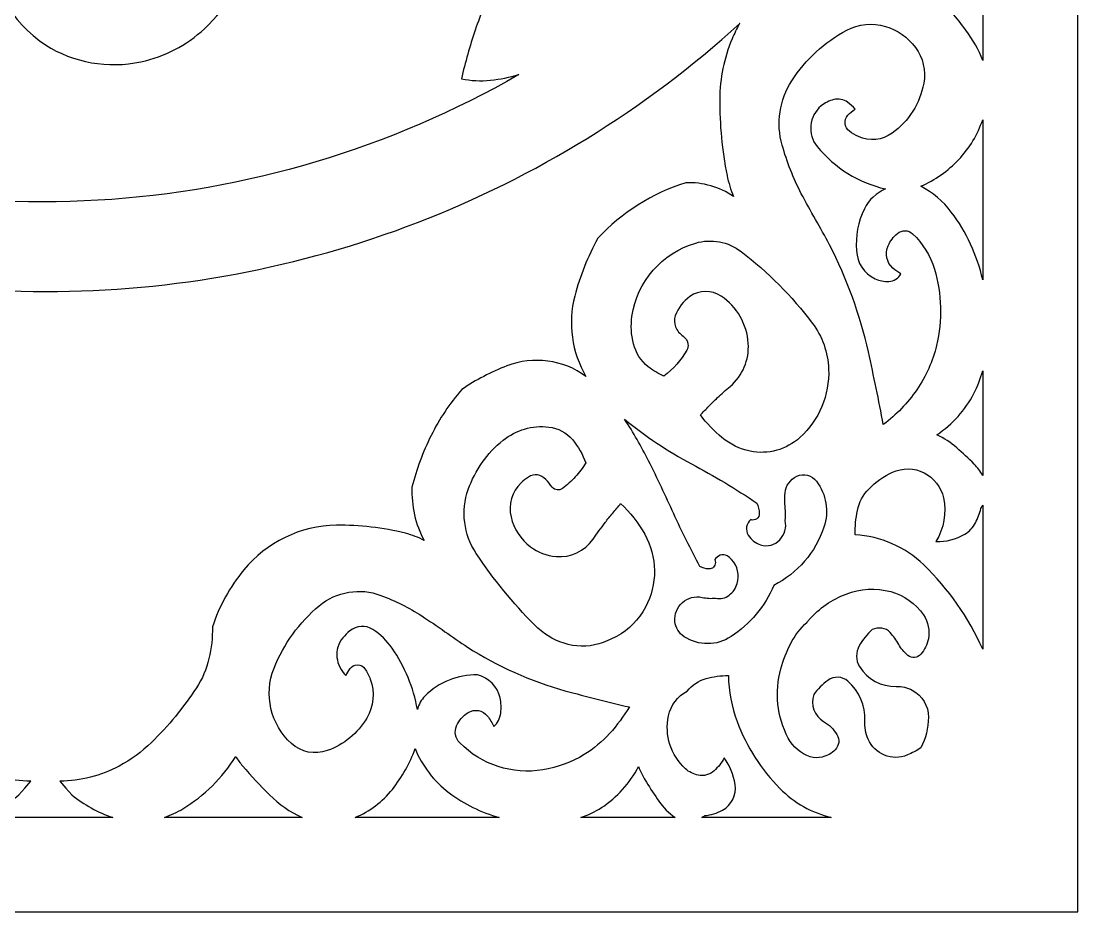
# Model space of a CAD drawing. Header units: centimetres. Extents: x 14.31 to 20.48, y -0.87 to 9.
# Drawn here: x 17.319 to 20.476, y -0.872 to 1.788 of the extents above; entities that cross this region are included whole.
import ezdxf

# ---------------------------------------------------------------- set-up
doc = ezdxf.new("R2010")
doc.units = ezdxf.units.CM
doc.header["$MEASUREMENT"] = 0
doc.layers.add('layer 1', color=7, linetype='Continuous')

msp = doc.modelspace()

# ---------------------------------------------------------------- linework, layer by layer
at = {"layer": 'layer 1', "color": 250}
for points, knots in [([(14.39689, 9.00077), (14.39689, 9.00077), (20.47602, 9.00077), (20.47602, 9.00077), (20.47602, 9.00077), (20.47602, 9.00077), (20.47602, -0.87244), (20.47602, -0.87244), (20.47602, -0.87244), (20.47602, -0.87244), (14.30526, -0.87244), (14.30526, -0.87244), (14.30526, -0.87244), (14.30526, -0.87244), (14.30526, 9.00077), (14.30526, 9.00077), (14.30526, 9.00077), (14.30526, 9.00077), (14.39689, 9.00077), (14.39689, 9.00077)], [0, 0, 0, 0, 0.1666667, 0.1666667, 0.1666667, 0.1666667, 0.3333333, 0.3333333, 0.3333333, 0.3333333, 0.5, 0.5, 0.5, 0.5, 0.6666667, 0.6666667, 0.6666667, 0.6666667, 1, 1, 1, 1]), ([(16.25563, 1.48583), (16.25563, 1.48583), (16.25575, 1.48578), (16.25575, 1.48578), (16.25575, 1.48578), (16.66206, 1.30698), (17.1048, 1.22717), (17.54796, 1.25296), (17.54796, 1.25296), (17.9909, 1.27873), (18.42156, 1.40728), (18.80609, 1.62861), (18.80609, 1.62861), (18.77828, 1.62029), (18.74974, 1.61459), (18.72087, 1.61158), (18.72087, 1.61158), (18.6919, 1.60856), (18.66262, 1.60995), (18.63406, 1.61569), (18.63406, 1.61569), (18.64553, 1.6649), (18.65926, 1.71356), (18.6752, 1.76152), (18.6752, 1.76152), (18.69118, 1.80956), (18.71185, 1.85592), (18.73691, 1.8999), (18.73691, 1.8999), (18.76641, 1.95168), (18.79455, 2.00422), (18.8213, 2.05747), (18.8213, 2.05747), (18.84155, 2.09778), (18.85501, 2.14113), (18.86115, 2.18582), (18.86115, 2.18582), (18.8657, 2.21893), (18.86386, 2.2526), (18.85574, 2.28502), (18.85574, 2.28502), (18.83056, 2.38556), (18.80065, 2.48485), (18.7661, 2.58257), (18.7661, 2.58257), (18.76487, 2.58604), (18.7645, 2.58975), (18.76501, 2.59339), (18.76501, 2.59339), (18.76517, 2.59463), (18.76447, 2.59582), (18.7633, 2.59627), (18.7633, 2.59627), (18.76213, 2.59672), (18.76084, 2.59636), (18.76013, 2.59533), (18.76013, 2.59533), (18.75903, 2.59376), (18.75799, 2.59215), (18.75701, 2.5905), (18.75701, 2.5905), (18.75368, 2.58482), (18.75047, 2.57908), (18.74738, 2.57326), (18.74738, 2.57326), (18.73389, 2.54688), (18.72064, 2.52037), (18.70764, 2.49374), (18.70764, 2.49374), (18.69457, 2.46695), (18.68134, 2.44023), (18.66796, 2.41359), (18.66796, 2.41359), (18.66572, 2.40928), (18.66321, 2.40512), (18.66043, 2.40114), (18.66043, 2.40114), (18.65763, 2.39715), (18.65547, 2.39274), (18.65402, 2.38808), (18.65402, 2.38808), (18.65387, 2.38735), (18.65318, 2.38684), (18.65243, 2.38692), (18.65243, 2.38692), (18.65168, 2.387), (18.65115, 2.38792), (18.65115, 2.38867), (18.65115, 2.38867), (18.65165, 2.3935), (18.65007, 2.3983), (18.64679, 2.40188), (18.64679, 2.40188), (18.64352, 2.40545), (18.63889, 2.40745), (18.63405, 2.40737), (18.63405, 2.40737), (18.62025, 2.40716), (18.60654, 2.40515), (18.59326, 2.40141), (18.59326, 2.40141), (18.54809, 2.38835), (18.50567, 2.36721), (18.46806, 2.33899), (18.46806, 2.33899), (18.4651, 2.33677), (18.46201, 2.33472), (18.45882, 2.33285), (18.45882, 2.33285), (18.46617, 2.32401), (18.47254, 2.31441), (18.47784, 2.3042), (18.47784, 2.3042), (18.48382, 2.29226), (18.48808, 2.27953), (18.49049, 2.2664), (18.49049, 2.2664), (18.49291, 2.2533), (18.49398, 2.23998), (18.49371, 2.22666), (18.49371, 2.22666), (18.49335, 2.21534), (18.48803, 2.20475), (18.47915, 2.19772), (18.47915, 2.19772), (18.47027, 2.19069), (18.45868, 2.18794), (18.44758, 2.19019), (18.44758, 2.19019), (18.42101, 2.19559), (18.39492, 2.20316), (18.36958, 2.2128), (18.36958, 2.2128), (18.31282, 2.23439), (18.25364, 2.24893), (18.19334, 2.25609), (18.19334, 2.25609), (18.16435, 2.25954), (18.13497, 2.25522), (18.1082, 2.24357), (18.1082, 2.24357), (18.1082, 2.24357), (18.10673, 2.24338), (18.10673, 2.24338), (18.10673, 2.24338), (18.10173, 2.24799), (18.09815, 2.25393), (18.09638, 2.2605), (18.09638, 2.2605), (18.09466, 2.26695), (18.09339, 2.27351), (18.09258, 2.28014), (18.09258, 2.28014), (18.09236, 2.28192), (18.09254, 2.28374), (18.0931, 2.28545), (18.0931, 2.28545), (18.0937, 2.28729), (18.09535, 2.28859), (18.09728, 2.28876), (18.09728, 2.28876), (18.10404, 2.29118), (18.11068, 2.29395), (18.11715, 2.29705), (18.11715, 2.29705), (18.12429, 2.30048), (18.12847, 2.30805), (18.12755, 2.31591), (18.12755, 2.31591), (18.12662, 2.32382), (18.12361, 2.33134), (18.11883, 2.33771), (18.11883, 2.33771), (18.11412, 2.34398), (18.10882, 2.3498), (18.10302, 2.35507), (18.10302, 2.35507), (18.00467, 2.40426), (17.90161, 2.44336), (17.79539, 2.47179), (17.79539, 2.47179), (17.84436, 2.44017), (17.88561, 2.39793), (17.91607, 2.34823), (17.91607, 2.34823), (17.96225, 2.27289), (17.99744, 2.19132), (18.02057, 2.10603), (18.02057, 2.10603), (18.02521, 2.07242), (18.02279, 2.0382), (18.01346, 2.00558), (18.01346, 2.00558), (17.98717, 1.91366), (17.93625, 1.83063), (17.86627, 1.7655), (17.86627, 1.7655), (17.81307, 1.716), (17.74743, 1.68181), (17.67638, 1.66658), (17.67638, 1.66658), (17.57829, 1.64555), (17.4758, 1.66374), (17.39091, 1.71719), (17.39091, 1.71719), (17.28752, 1.78477), (17.2247, 1.89964), (17.22346, 2.02315), (17.22346, 2.02315), (17.22294, 2.07542), (17.23557, 2.12701), (17.26015, 2.17314), (17.26015, 2.17314), (17.26947, 2.19062), (17.28096, 2.20686), (17.29436, 2.22145), (17.29436, 2.22145), (17.24667, 2.19843), (17.20345, 2.16716), (17.16668, 2.12906), (17.16668, 2.12906), (17.12999, 2.09104), (17.09925, 2.04772), (17.07547, 2.00054), (17.07547, 2.00054), (17.05464, 1.9592), (17.05447, 1.9105), (17.07505, 1.86903), (17.07505, 1.86903), (17.08664, 1.84567), (17.09354, 1.82027), (17.09538, 1.79426), (17.09538, 1.79426), (17.0966, 1.77684), (17.08839, 1.76009), (17.07389, 1.75038), (17.07389, 1.75038), (17.05036, 1.73462), (17.02298, 1.72554), (16.9947, 1.72408), (16.9947, 1.72408), (16.97716, 1.72318), (16.95977, 1.72785), (16.94503, 1.73741), (16.94503, 1.73741), (16.92891, 1.76978), (16.91856, 1.80473), (16.91445, 1.84066), (16.91445, 1.84066), (16.91034, 1.87648), (16.91106, 1.9127), (16.91658, 1.94833), (16.91658, 1.94833), (16.92769, 2.0201), (16.95994, 2.08698), (17.00917, 2.14038), (17.00917, 2.14038), (16.96217, 2.09969), (16.91957, 2.0542), (16.88204, 2.00464), (16.88204, 2.00464), (16.82292, 1.92655), (16.78162, 1.8365), (16.76102, 1.74075), (16.76102, 1.74075), (16.75119, 1.69507), (16.73254, 1.65174), (16.70612, 1.61322), (16.70612, 1.61322), (16.65741, 1.544), (16.58337, 1.4967), (16.50009, 1.48156), (16.50009, 1.48156), (16.41913, 1.46684), (16.33602, 1.4683), (16.25563, 1.48583), (16.25563, 1.48583), (16.25563, 1.48583), (16.25563, 1.48583), (16.25563, 1.48583)], [0, 0, 0, 0, 0.0140845, 0.0140845, 0.0140845, 0.0140845, 0.028169, 0.028169, 0.028169, 0.028169, 0.0422535, 0.0422535, 0.0422535, 0.0422535, 0.056338, 0.056338, 0.056338, 0.056338, 0.0704225, 0.0704225, 0.0704225, 0.0704225, 0.084507, 0.084507, 0.084507, 0.084507, 0.0985915, 0.0985915, 0.0985915, 0.0985915, 0.1126761, 0.1126761, 0.1126761, 0.1126761, 0.1267606, 0.1267606, 0.1267606, 0.1267606, 0.1408451, 0.1408451, 0.1408451, 0.1408451, 0.1549296, 0.1549296, 0.1549296, 0.1549296, 0.1690141, 0.1690141, 0.1690141, 0.1690141, 0.1830986, 0.1830986, 0.1830986, 0.1830986, 0.1971831, 0.1971831, 0.1971831, 0.1971831, 0.2112676, 0.2112676, 0.2112676, 0.2112676, 0.2253521, 0.2253521, 0.2253521, 0.2253521, 0.2394366, 0.2394366, 0.2394366, 0.2394366, 0.2535211, 0.2535211, 0.2535211, 0.2535211, 0.2676056, 0.2676056, 0.2676056, 0.2676056, 0.2816901, 0.2816901, 0.2816901, 0.2816901, 0.2957746, 0.2957746, 0.2957746, 0.2957746, 0.3098592, 0.3098592, 0.3098592, 0.3098592, 0.3239437, 0.3239437, 0.3239437, 0.3239437, 0.3380282, 0.3380282, 0.3380282, 0.3380282, 0.3521127, 0.3521127, 0.3521127, 0.3521127, 0.3661972, 0.3661972, 0.3661972, 0.3661972, 0.3802817, 0.3802817, 0.3802817, 0.3802817, 0.3943662, 0.3943662, 0.3943662, 0.3943662, 0.4084507, 0.4084507, 0.4084507, 0.4084507, 0.4225352, 0.4225352, 0.4225352, 0.4225352, 0.4366197, 0.4366197, 0.4366197, 0.4366197, 0.4507042, 0.4507042, 0.4507042, 0.4507042, 0.4647887, 0.4647887, 0.4647887, 0.4647887, 0.4788732, 0.4788732, 0.4788732, 0.4788732, 0.4929577, 0.4929577, 0.4929577, 0.4929577, 0.5070423, 0.5070423, 0.5070423, 0.5070423, 0.5211268, 0.5211268, 0.5211268, 0.5211268, 0.5352113, 0.5352113, 0.5352113, 0.5352113, 0.5492958, 0.5492958, 0.5492958, 0.5492958, 0.5633803, 0.5633803, 0.5633803, 0.5633803, 0.5774648, 0.5774648, 0.5774648, 0.5774648, 0.5915493, 0.5915493, 0.5915493, 0.5915493, 0.6056338, 0.6056338, 0.6056338, 0.6056338, 0.6197183, 0.6197183, 0.6197183, 0.6197183, 0.6338028, 0.6338028, 0.6338028, 0.6338028, 0.6478873, 0.6478873, 0.6478873, 0.6478873, 0.6619718, 0.6619718, 0.6619718, 0.6619718, 0.6760563, 0.6760563, 0.6760563, 0.6760563, 0.6901408, 0.6901408, 0.6901408, 0.6901408, 0.7042254, 0.7042254, 0.7042254, 0.7042254, 0.7183099, 0.7183099, 0.7183099, 0.7183099, 0.7323944, 0.7323944, 0.7323944, 0.7323944, 0.7464789, 0.7464789, 0.7464789, 0.7464789, 0.7605634, 0.7605634, 0.7605634, 0.7605634, 0.7746479, 0.7746479, 0.7746479, 0.7746479, 0.7887324, 0.7887324, 0.7887324, 0.7887324, 0.8028169, 0.8028169, 0.8028169, 0.8028169, 0.8169014, 0.8169014, 0.8169014, 0.8169014, 0.8309859, 0.8309859, 0.8309859, 0.8309859, 0.8450704, 0.8450704, 0.8450704, 0.8450704, 0.8591549, 0.8591549, 0.8591549, 0.8591549, 0.8732394, 0.8732394, 0.8732394, 0.8732394, 0.8873239, 0.8873239, 0.8873239, 0.8873239, 0.9014085, 0.9014085, 0.9014085, 0.9014085, 0.915493, 0.915493, 0.915493, 0.915493, 0.9295775, 0.9295775, 0.9295775, 0.9295775, 0.943662, 0.943662, 0.943662, 0.943662, 0.9577465, 0.9577465, 0.9577465, 0.9577465, 0.971831, 0.971831, 0.971831, 0.971831, 1, 1, 1, 1]), ([(20.1916, 1.67003), (20.1916, 1.67003), (20.1916, 2.12696), (20.1916, 2.12696), (20.1916, 2.12696), (20.17794, 2.08), (20.15668, 2.03557), (20.1287, 1.99547), (20.1287, 1.99547), (20.10073, 1.95537), (20.06659, 1.91994), (20.02756, 1.8905), (20.02756, 1.8905), (20.03793, 1.88265), (20.04755, 1.87385), (20.05628, 1.8642), (20.05628, 1.8642), (20.08627, 1.83108), (20.11478, 1.79663), (20.14169, 1.76095), (20.14169, 1.76095), (20.16263, 1.73321), (20.17944, 1.70258), (20.1916, 1.67003)], [0, 0, 0, 0, 0.1428571, 0.1428571, 0.1428571, 0.1428571, 0.2857143, 0.2857143, 0.2857143, 0.2857143, 0.4285714, 0.4285714, 0.4285714, 0.4285714, 0.5714286, 0.5714286, 0.5714286, 0.5714286, 0.7142857, 0.7142857, 0.7142857, 0.7142857, 1, 1, 1, 1]), ([(17.5921, -0.59059), (17.56989, -0.5832), (17.54847, -0.57362), (17.52815, -0.56203), (17.52815, -0.56203), (17.50785, -0.55044), (17.48836, -0.53748), (17.46983, -0.52325), (17.46983, -0.52325), (17.46983, -0.52325), (17.45201, -0.50272), (17.45201, -0.50272), (17.45201, -0.50272), (17.45201, -0.50272), (17.43419, -0.48219), (17.43419, -0.48219), (17.43419, -0.48219), (17.496, -0.48146), (17.55672, -0.46602), (17.61135, -0.43711), (17.61135, -0.43711), (17.64664, -0.41823), (17.67907, -0.39448), (17.70771, -0.36654), (17.70771, -0.36654), (17.75836, -0.31713), (17.80348, -0.26237), (17.84229, -0.20321), (17.84229, -0.20321), (17.85982, -0.17649), (17.87253, -0.14692), (17.87983, -0.11581), (17.87983, -0.11581), (17.88711, -0.08483), (17.89052, -0.05307), (17.88997, -0.02124), (17.88997, -0.02124), (17.9105, 0.0407), (17.94225, 0.09835), (17.98363, 0.1488), (17.98363, 0.1488), (18.05174, 0.23188), (18.1531, 0.28071), (18.26051, 0.28228), (18.26051, 0.28228), (18.33008, 0.28329), (18.3995, 0.27519), (18.46697, 0.25818), (18.46697, 0.25818), (18.48644, 0.25328), (18.50526, 0.24606), (18.52302, 0.2367), (18.52302, 0.2367), (18.5097, 0.26089), (18.49989, 0.28686), (18.49388, 0.31382), (18.49388, 0.31382), (18.48789, 0.34074), (18.48526, 0.36831), (18.48607, 0.39589), (18.48607, 0.39589), (18.49982, 0.44929), (18.51912, 0.50112), (18.54365, 0.55051), (18.54365, 0.55051), (18.56821, 0.59996), (18.599, 0.64609), (18.63525, 0.68774), (18.63525, 0.68774), (18.67725, 0.71649), (18.72251, 0.7402), (18.77005, 0.75838), (18.77005, 0.75838), (18.84897, 0.78855), (18.93786, 0.77674), (19.00621, 0.72707), (19.00621, 0.72707), (18.96366, 0.79935), (18.95161, 0.88565), (18.97267, 0.96685), (18.97267, 0.96685), (18.98829, 1.02703), (19.01145, 1.08502), (19.04159, 1.13941), (19.04159, 1.13941), (19.11346, 1.21623), (19.2039, 1.27334), (19.30414, 1.30524), (19.30414, 1.30524), (19.35502, 1.30709), (19.40518, 1.29269), (19.44735, 1.26416), (19.44735, 1.26416), (19.43871, 1.28439), (19.43218, 1.30547), (19.42784, 1.32703), (19.42784, 1.32703), (19.41273, 1.40211), (19.40538, 1.47856), (19.40592, 1.55515), (19.40592, 1.55515), (19.40636, 1.61695), (19.41889, 1.67809), (19.4428, 1.73508), (19.4428, 1.73508), (19.44937, 1.75067), (19.4569, 1.76584), (19.46535, 1.78049), (19.46535, 1.78049), (19.46535, 1.78049), (19.46552, 1.78064), (19.46552, 1.78064), (19.46552, 1.78064), (18.89795, 1.26484), (18.1577, 0.97946), (17.39076, 0.98038), (17.39076, 0.98038), (16.62426, 0.98145), (15.88488, 1.26671), (15.31601, 1.78042), (15.31601, 1.78042), (15.34956, 1.72225), (15.36916, 1.65705), (15.37328, 1.59002), (15.37328, 1.59002), (15.37889, 1.4985), (15.37143, 1.40663), (15.35112, 1.31722), (15.35112, 1.31722), (15.347, 1.29905), (15.34124, 1.28129), (15.33394, 1.26416), (15.33394, 1.26416), (15.37609, 1.29269), (15.42627, 1.30708), (15.47714, 1.30524), (15.47714, 1.30524), (15.57739, 1.27335), (15.66782, 1.21623), (15.7397, 1.13941), (15.7397, 1.13941), (15.76983, 1.08502), (15.79299, 1.02703), (15.80861, 0.96685), (15.80861, 0.96685), (15.82969, 0.88566), (15.81761, 0.79936), (15.77508, 0.72707), (15.77508, 0.72707), (15.8434, 0.77676), (15.9323, 0.78852), (16.01123, 0.75838), (16.01123, 0.75838), (16.05878, 0.7402), (16.10403, 0.71649), (16.14603, 0.68774), (16.14603, 0.68774), (16.18228, 0.64609), (16.21307, 0.59996), (16.23763, 0.55051), (16.23763, 0.55051), (16.26216, 0.50112), (16.28146, 0.44929), (16.29521, 0.39589), (16.29521, 0.39589), (16.29602, 0.36831), (16.29339, 0.34074), (16.2874, 0.31382), (16.2874, 0.31382), (16.2814, 0.28686), (16.27159, 0.26089), (16.25826, 0.2367), (16.25826, 0.2367), (16.27603, 0.24607), (16.29485, 0.25328), (16.31432, 0.25819), (16.31432, 0.25819), (16.38179, 0.27519), (16.4512, 0.28329), (16.52077, 0.28228), (16.52077, 0.28228), (16.6281, 0.28074), (16.72937, 0.23193), (16.7975, 0.14897), (16.7975, 0.14897), (16.83896, 0.09848), (16.87076, 0.04077), (16.89131, -0.02124), (16.89131, -0.02124), (16.89077, -0.05307), (16.89417, -0.08483), (16.90145, -0.11581), (16.90145, -0.11581), (16.90876, -0.14692), (16.92146, -0.17649), (16.93899, -0.20321), (16.93899, -0.20321), (16.97781, -0.26237), (17.02293, -0.31713), (17.07358, -0.36654), (17.07358, -0.36654), (17.10222, -0.39448), (17.13465, -0.41824), (17.16993, -0.43711), (17.16993, -0.43711), (17.22457, -0.46601), (17.28529, -0.48147), (17.3471, -0.48219), (17.3471, -0.48219), (17.3471, -0.48219), (17.32927, -0.50272), (17.32927, -0.50272), (17.32927, -0.50272), (17.32927, -0.50272), (17.31145, -0.52325), (17.31145, -0.52325), (17.31145, -0.52325), (17.29292, -0.53748), (17.27343, -0.55044), (17.25313, -0.56203), (17.25313, -0.56203), (17.23281, -0.57363), (17.21139, -0.5832), (17.18919, -0.59059), (17.18919, -0.59059), (17.18919, -0.59059), (17.5921, -0.59059), (17.5921, -0.59059)], [0, 0, 0, 0, 0.0172414, 0.0172414, 0.0172414, 0.0172414, 0.0344828, 0.0344828, 0.0344828, 0.0344828, 0.0517241, 0.0517241, 0.0517241, 0.0517241, 0.0689655, 0.0689655, 0.0689655, 0.0689655, 0.0862069, 0.0862069, 0.0862069, 0.0862069, 0.1034483, 0.1034483, 0.1034483, 0.1034483, 0.1206897, 0.1206897, 0.1206897, 0.1206897, 0.137931, 0.137931, 0.137931, 0.137931, 0.1551724, 0.1551724, 0.1551724, 0.1551724, 0.1724138, 0.1724138, 0.1724138, 0.1724138, 0.1896552, 0.1896552, 0.1896552, 0.1896552, 0.2068966, 0.2068966, 0.2068966, 0.2068966, 0.2241379, 0.2241379, 0.2241379, 0.2241379, 0.2413793, 0.2413793, 0.2413793, 0.2413793, 0.2586207, 0.2586207, 0.2586207, 0.2586207, 0.2758621, 0.2758621, 0.2758621, 0.2758621, 0.2931034, 0.2931034, 0.2931034, 0.2931034, 0.3103448, 0.3103448, 0.3103448, 0.3103448, 0.3275862, 0.3275862, 0.3275862, 0.3275862, 0.3448276, 0.3448276, 0.3448276, 0.3448276, 0.362069, 0.362069, 0.362069, 0.362069, 0.3793103, 0.3793103, 0.3793103, 0.3793103, 0.3965517, 0.3965517, 0.3965517, 0.3965517, 0.4137931, 0.4137931, 0.4137931, 0.4137931, 0.4310345, 0.4310345, 0.4310345, 0.4310345, 0.4482759, 0.4482759, 0.4482759, 0.4482759, 0.4655172, 0.4655172, 0.4655172, 0.4655172, 0.4827586, 0.4827586, 0.4827586, 0.4827586, 0.5, 0.5, 0.5, 0.5, 0.5172414, 0.5172414, 0.5172414, 0.5172414, 0.5344828, 0.5344828, 0.5344828, 0.5344828, 0.5517241, 0.5517241, 0.5517241, 0.5517241, 0.5689655, 0.5689655, 0.5689655, 0.5689655, 0.5862069, 0.5862069, 0.5862069, 0.5862069, 0.6034483, 0.6034483, 0.6034483, 0.6034483, 0.6206897, 0.6206897, 0.6206897, 0.6206897, 0.637931, 0.637931, 0.637931, 0.637931, 0.6551724, 0.6551724, 0.6551724, 0.6551724, 0.6724138, 0.6724138, 0.6724138, 0.6724138, 0.6896552, 0.6896552, 0.6896552, 0.6896552, 0.7068966, 0.7068966, 0.7068966, 0.7068966, 0.7241379, 0.7241379, 0.7241379, 0.7241379, 0.7413793, 0.7413793, 0.7413793, 0.7413793, 0.7586207, 0.7586207, 0.7586207, 0.7586207, 0.7758621, 0.7758621, 0.7758621, 0.7758621, 0.7931034, 0.7931034, 0.7931034, 0.7931034, 0.8103448, 0.8103448, 0.8103448, 0.8103448, 0.8275862, 0.8275862, 0.8275862, 0.8275862, 0.8448276, 0.8448276, 0.8448276, 0.8448276, 0.862069, 0.862069, 0.862069, 0.862069, 0.8793103, 0.8793103, 0.8793103, 0.8793103, 0.8965517, 0.8965517, 0.8965517, 0.8965517, 0.9137931, 0.9137931, 0.9137931, 0.9137931, 0.9310345, 0.9310345, 0.9310345, 0.9310345, 0.9482759, 0.9482759, 0.9482759, 0.9482759, 0.9655172, 0.9655172, 0.9655172, 0.9655172, 1, 1, 1, 1]), ([(19.89454, 0.5829), (19.93342, 0.61204), (19.96733, 0.64726), (19.99496, 0.68722), (19.99496, 0.68722), (20.02265, 0.72728), (20.04263, 0.77212), (20.05387, 0.8195), (20.05387, 0.8195), (20.07169, 0.89462), (20.06943, 0.97307), (20.0473, 1.04703), (20.0473, 1.04703), (20.03523, 1.08734), (20.01284, 1.12378), (19.98231, 1.15274), (19.98231, 1.15274), (19.9696, 1.16479), (19.94986, 1.16527), (19.9366, 1.15382), (19.9366, 1.15382), (19.92492, 1.14374), (19.91558, 1.13125), (19.90921, 1.1172), (19.90921, 1.1172), (19.89879, 1.09421), (19.90439, 1.06713), (19.92311, 1.05019), (19.92311, 1.05019), (19.93041, 1.04357), (19.93851, 1.03788), (19.94722, 1.03326), (19.94722, 1.03326), (19.93995, 1.02012), (19.92645, 1.01161), (19.91146, 1.01072), (19.91146, 1.01072), (19.89718, 1.00987), (19.88291, 1.01259), (19.86994, 1.01862), (19.86994, 1.01862), (19.83707, 1.03389), (19.81574, 1.06655), (19.81492, 1.10278), (19.81492, 1.10278), (19.81092, 1.14558), (19.81893, 1.18867), (19.83803, 1.22718), (19.83803, 1.22718), (19.85136, 1.25403), (19.87394, 1.27519), (19.90161, 1.28675), (19.90161, 1.28675), (19.82121, 1.30486), (19.74918, 1.34949), (19.69716, 1.41341), (19.69716, 1.41341), (19.66714, 1.45023), (19.67246, 1.50443), (19.70897, 1.53483), (19.70897, 1.53483), (19.71989, 1.5439), (19.73277, 1.55031), (19.74658, 1.55355), (19.74658, 1.55355), (19.76083, 1.5569), (19.77584, 1.55403), (19.78785, 1.54567), (19.78785, 1.54567), (19.79629, 1.53979), (19.80388, 1.53278), (19.81039, 1.52481), (19.81039, 1.52481), (19.80249, 1.51979), (19.79528, 1.51377), (19.78892, 1.5069), (19.78892, 1.5069), (19.78269, 1.50015), (19.77962, 1.49106), (19.7805, 1.48191), (19.7805, 1.48191), (19.78138, 1.47276), (19.78607, 1.46445), (19.79347, 1.459), (19.79347, 1.459), (19.80184, 1.45284), (19.81083, 1.44756), (19.8203, 1.44326), (19.8203, 1.44326), (19.85326, 1.42829), (19.89167, 1.4321), (19.92102, 1.45329), (19.92102, 1.45329), (19.97053, 1.48902), (20.00434, 1.54241), (20.01545, 1.60244), (20.01545, 1.60244), (20.0224, 1.64001), (20.01347, 1.67875), (19.99076, 1.70947), (19.99076, 1.70947), (19.96842, 1.73971), (19.93684, 1.76182), (19.90078, 1.77247), (19.90078, 1.77247), (19.86231, 1.78383), (19.82094, 1.77965), (19.78553, 1.7608), (19.78553, 1.7608), (19.71886, 1.72534), (19.66237, 1.67346), (19.62138, 1.61003), (19.62138, 1.61003), (19.58452, 1.55297), (19.57396, 1.48287), (19.59244, 1.4175), (19.59244, 1.4175), (19.60659, 1.3674), (19.62578, 1.31887), (19.64972, 1.27263), (19.64972, 1.27263), (19.66356, 1.24667), (19.67776, 1.2209), (19.69233, 1.19534), (19.69233, 1.19534), (19.70653, 1.17042), (19.72044, 1.14534), (19.73404, 1.12009), (19.73404, 1.12009), (19.78602, 1.01872), (19.82501, 0.91116), (19.85005, 0.80002), (19.85005, 0.80002), (19.86629, 0.72795), (19.88112, 0.65556), (19.89454, 0.5829), (19.89454, 0.5829), (19.89454, 0.5829), (19.89454, 0.5829), (19.89454, 0.5829)], [0, 0, 0, 0, 0.0277778, 0.0277778, 0.0277778, 0.0277778, 0.0555556, 0.0555556, 0.0555556, 0.0555556, 0.0833333, 0.0833333, 0.0833333, 0.0833333, 0.1111111, 0.1111111, 0.1111111, 0.1111111, 0.1388889, 0.1388889, 0.1388889, 0.1388889, 0.1666667, 0.1666667, 0.1666667, 0.1666667, 0.1944444, 0.1944444, 0.1944444, 0.1944444, 0.2222222, 0.2222222, 0.2222222, 0.2222222, 0.25, 0.25, 0.25, 0.25, 0.2777778, 0.2777778, 0.2777778, 0.2777778, 0.3055556, 0.3055556, 0.3055556, 0.3055556, 0.3333333, 0.3333333, 0.3333333, 0.3333333, 0.3611111, 0.3611111, 0.3611111, 0.3611111, 0.3888889, 0.3888889, 0.3888889, 0.3888889, 0.4166667, 0.4166667, 0.4166667, 0.4166667, 0.4444444, 0.4444444, 0.4444444, 0.4444444, 0.4722222, 0.4722222, 0.4722222, 0.4722222, 0.5, 0.5, 0.5, 0.5, 0.5277778, 0.5277778, 0.5277778, 0.5277778, 0.5555556, 0.5555556, 0.5555556, 0.5555556, 0.5833333, 0.5833333, 0.5833333, 0.5833333, 0.6111111, 0.6111111, 0.6111111, 0.6111111, 0.6388889, 0.6388889, 0.6388889, 0.6388889, 0.6666667, 0.6666667, 0.6666667, 0.6666667, 0.6944444, 0.6944444, 0.6944444, 0.6944444, 0.7222222, 0.7222222, 0.7222222, 0.7222222, 0.75, 0.75, 0.75, 0.75, 0.7777778, 0.7777778, 0.7777778, 0.7777778, 0.8055556, 0.8055556, 0.8055556, 0.8055556, 0.8333333, 0.8333333, 0.8333333, 0.8333333, 0.8611111, 0.8611111, 0.8611111, 0.8611111, 0.8888889, 0.8888889, 0.8888889, 0.8888889, 0.9166667, 0.9166667, 0.9166667, 0.9166667, 0.9444444, 0.9444444, 0.9444444, 0.9444444, 1, 1, 1, 1]), ([(20.1916, 1.49366), (20.17667, 1.44925), (20.15226, 1.40861), (20.12007, 1.37457), (20.12007, 1.37457), (20.08793, 1.34059), (20.04928, 1.3134), (20.00644, 1.29464), (20.00644, 1.29464), (20.04236, 1.27635), (20.07365, 1.2501), (20.09791, 1.21791), (20.09791, 1.21791), (20.14311, 1.15794), (20.17505, 1.08901), (20.1916, 1.01575), (20.1916, 1.01575), (20.1916, 1.01575), (20.1916, 1.49367), (20.1916, 1.49367), (20.1916, 1.49367), (20.1916, 1.49367), (20.1916, 1.49366), (20.1916, 1.49366)], [0, 0, 0, 0, 0.1428571, 0.1428571, 0.1428571, 0.1428571, 0.2857143, 0.2857143, 0.2857143, 0.2857143, 0.4285714, 0.4285714, 0.4285714, 0.4285714, 0.5714286, 0.5714286, 0.5714286, 0.5714286, 0.7142857, 0.7142857, 0.7142857, 0.7142857, 1, 1, 1, 1]), ([(19.34815, 0.61186), (19.36695, 0.58687), (19.38859, 0.56417), (19.41266, 0.5442), (19.41266, 0.5442), (19.437, 0.524), (19.46586, 0.51002), (19.49679, 0.50343), (19.49679, 0.50343), (19.55011, 0.49257), (19.60536, 0.50779), (19.64556, 0.54445), (19.64556, 0.54445), (19.70279, 0.59664), (19.73417, 0.67129), (19.73137, 0.74869), (19.73137, 0.74869), (19.72956, 0.79853), (19.71246, 0.84657), (19.68236, 0.88633), (19.68236, 0.88633), (19.62147, 0.96674), (19.55, 1.03852), (19.46985, 1.09974), (19.46985, 1.09974), (19.43117, 1.12928), (19.38082, 1.13874), (19.33407, 1.12521), (19.33407, 1.12521), (19.23303, 1.09596), (19.15856, 1.01032), (19.14376, 0.90618), (19.14376, 0.90618), (19.13989, 0.87895), (19.14135, 0.85123), (19.14807, 0.82456), (19.14807, 0.82456), (19.15492, 0.79743), (19.17042, 0.77329), (19.19226, 0.7558), (19.19226, 0.7558), (19.20647, 0.74442), (19.2222, 0.73508), (19.23899, 0.72804), (19.23899, 0.72804), (19.26707, 0.74865), (19.29046, 0.77497), (19.30763, 0.80527), (19.30763, 0.80527), (19.31077, 0.81082), (19.31195, 0.81726), (19.31098, 0.82356), (19.31098, 0.82356), (19.30954, 0.83293), (19.30436, 0.84131), (19.29661, 0.84677), (19.29661, 0.84677), (19.28648, 0.85391), (19.27859, 0.86377), (19.27383, 0.8752), (19.27383, 0.8752), (19.26946, 0.88568), (19.26918, 0.89743), (19.27303, 0.90811), (19.27303, 0.90811), (19.28139, 0.93132), (19.29672, 0.9514), (19.3169, 0.96559), (19.3169, 0.96559), (19.34477, 0.9852), (19.38187, 0.98558), (19.41015, 0.96658), (19.41015, 0.96658), (19.45751, 0.93475), (19.48746, 0.88273), (19.49124, 0.8258), (19.49124, 0.8258), (19.4945, 0.77668), (19.47432, 0.72888), (19.43686, 0.69694), (19.43686, 0.69694), (19.42409, 0.68605), (19.41155, 0.6749), (19.39924, 0.6635), (19.39924, 0.6635), (19.39045, 0.65514), (19.38184, 0.6466), (19.37342, 0.63787), (19.37342, 0.63787), (19.36502, 0.62917), (19.3566, 0.6205), (19.34815, 0.61186), (19.34815, 0.61186), (19.34815, 0.61186), (19.34815, 0.61186), (19.34815, 0.61186)], [0, 0, 0, 0, 0.04, 0.04, 0.04, 0.04, 0.08, 0.08, 0.08, 0.08, 0.12, 0.12, 0.12, 0.12, 0.16, 0.16, 0.16, 0.16, 0.2, 0.2, 0.2, 0.2, 0.24, 0.24, 0.24, 0.24, 0.28, 0.28, 0.28, 0.28, 0.32, 0.32, 0.32, 0.32, 0.36, 0.36, 0.36, 0.36, 0.4, 0.4, 0.4, 0.4, 0.44, 0.44, 0.44, 0.44, 0.48, 0.48, 0.48, 0.48, 0.52, 0.52, 0.52, 0.52, 0.56, 0.56, 0.56, 0.56, 0.6, 0.6, 0.6, 0.6, 0.64, 0.64, 0.64, 0.64, 0.68, 0.68, 0.68, 0.68, 0.72, 0.72, 0.72, 0.72, 0.76, 0.76, 0.76, 0.76, 0.8, 0.8, 0.8, 0.8, 0.84, 0.84, 0.84, 0.84, 0.88, 0.88, 0.88, 0.88, 0.92, 0.92, 0.92, 0.92, 1, 1, 1, 1]), ([(20.1916, 0.43123), (20.1916, 0.43123), (20.1916, 0.74384), (20.1916, 0.74384), (20.1916, 0.74384), (20.18508, 0.72022), (20.17622, 0.6973), (20.16516, 0.67544), (20.16516, 0.67544), (20.13956, 0.62574), (20.10154, 0.58347), (20.05481, 0.55278), (20.05481, 0.55278), (20.07615, 0.54224), (20.09607, 0.52904), (20.11409, 0.5135), (20.11409, 0.5135), (20.13205, 0.49801), (20.14938, 0.4818), (20.16603, 0.46492), (20.16603, 0.46492), (20.17597, 0.45484), (20.18456, 0.44351), (20.1916, 0.43123), (20.1916, 0.43123), (20.1916, 0.43123), (20.1916, 0.43123), (20.1916, 0.43123)], [0, 0, 0, 0, 0.125, 0.125, 0.125, 0.125, 0.25, 0.25, 0.25, 0.25, 0.375, 0.375, 0.375, 0.375, 0.5, 0.5, 0.5, 0.5, 0.625, 0.625, 0.625, 0.625, 0.75, 0.75, 0.75, 0.75, 1, 1, 1, 1]), ([(19.10985, 0.34698), (19.10208, 0.33758), (19.09428, 0.32822), (19.08645, 0.31888), (19.08645, 0.31888), (19.07856, 0.30948), (19.07087, 0.29991), (19.06339, 0.29017), (19.06339, 0.29017), (19.05109, 0.27377), (19.03905, 0.25718), (19.02728, 0.2404), (19.02728, 0.2404), (19.00233, 0.20481), (18.96029, 0.18516), (18.91698, 0.1888), (18.91698, 0.1888), (18.88925, 0.19113), (18.86271, 0.20122), (18.84043, 0.21789), (18.84043, 0.21789), (18.81117, 0.23978), (18.7906, 0.27136), (18.78239, 0.30697), (18.78239, 0.30697), (18.77388, 0.34388), (18.78534, 0.38258), (18.81256, 0.40893), (18.81256, 0.40893), (18.81923, 0.41539), (18.82648, 0.42123), (18.8342, 0.42639), (18.8342, 0.42639), (18.85075, 0.43745), (18.87297, 0.4344), (18.88596, 0.41933), (18.88596, 0.41933), (18.89259, 0.41162), (18.89908, 0.4038), (18.90544, 0.39588), (18.90544, 0.39588), (18.91285, 0.38665), (18.92622, 0.38495), (18.93569, 0.39205), (18.93569, 0.39205), (18.94956, 0.40244), (18.96246, 0.41406), (18.97425, 0.42676), (18.97425, 0.42676), (18.98605, 0.43947), (18.99647, 0.4534), (19.00533, 0.46831), (19.00533, 0.46831), (18.99668, 0.4938), (18.98331, 0.51742), (18.96589, 0.53794), (18.96589, 0.53794), (18.948, 0.55902), (18.92278, 0.5725), (18.89532, 0.57566), (18.89532, 0.57566), (18.8463, 0.58129), (18.7971, 0.56707), (18.75866, 0.53614), (18.75866, 0.53614), (18.71094, 0.49775), (18.67488, 0.44686), (18.65451, 0.3891), (18.65451, 0.3891), (18.63195, 0.32511), (18.64078, 0.25428), (18.67841, 0.19782), (18.67841, 0.19782), (18.72945, 0.12121), (18.78778, 0.04974), (18.85261, -0.01561), (18.85261, -0.01561), (18.87728, -0.04047), (18.90744, -0.05919), (18.94067, -0.07025), (18.94067, -0.07025), (18.97423, -0.08142), (19.01039, -0.08202), (19.0443, -0.07196), (19.0443, -0.07196), (19.06288, -0.06645), (19.08081, -0.05895), (19.09778, -0.04959), (19.09778, -0.04959), (19.13426, -0.02948), (19.16422, 0.0006), (19.18417, 0.03717), (19.18417, 0.03717), (19.22062, 0.10567), (19.21973, 0.18795), (19.18174, 0.25561), (19.18174, 0.25561), (19.16265, 0.28961), (19.1384, 0.32043), (19.10985, 0.34697), (19.10985, 0.34697), (19.10985, 0.34697), (19.10985, 0.34698), (19.10985, 0.34698)], [0, 0, 0, 0, 0.037037, 0.037037, 0.037037, 0.037037, 0.0740741, 0.0740741, 0.0740741, 0.0740741, 0.1111111, 0.1111111, 0.1111111, 0.1111111, 0.1481481, 0.1481481, 0.1481481, 0.1481481, 0.1851852, 0.1851852, 0.1851852, 0.1851852, 0.2222222, 0.2222222, 0.2222222, 0.2222222, 0.2592593, 0.2592593, 0.2592593, 0.2592593, 0.2962963, 0.2962963, 0.2962963, 0.2962963, 0.3333333, 0.3333333, 0.3333333, 0.3333333, 0.3703704, 0.3703704, 0.3703704, 0.3703704, 0.4074074, 0.4074074, 0.4074074, 0.4074074, 0.4444444, 0.4444444, 0.4444444, 0.4444444, 0.4814815, 0.4814815, 0.4814815, 0.4814815, 0.5185185, 0.5185185, 0.5185185, 0.5185185, 0.5555556, 0.5555556, 0.5555556, 0.5555556, 0.5925926, 0.5925926, 0.5925926, 0.5925926, 0.6296296, 0.6296296, 0.6296296, 0.6296296, 0.6666667, 0.6666667, 0.6666667, 0.6666667, 0.7037037, 0.7037037, 0.7037037, 0.7037037, 0.7407407, 0.7407407, 0.7407407, 0.7407407, 0.7777778, 0.7777778, 0.7777778, 0.7777778, 0.8148148, 0.8148148, 0.8148148, 0.8148148, 0.8518519, 0.8518519, 0.8518519, 0.8518519, 0.8888889, 0.8888889, 0.8888889, 0.8888889, 0.9259259, 0.9259259, 0.9259259, 0.9259259, 1, 1, 1, 1]), ([(19.1215, 0.5989), (19.14783, 0.55914), (19.17172, 0.51782), (19.19304, 0.47516), (19.19304, 0.47516), (19.21924, 0.42275), (19.24443, 0.36984), (19.2686, 0.31647), (19.2686, 0.31647), (19.29279, 0.26308), (19.31888, 0.21059), (19.34683, 0.15907), (19.34683, 0.15907), (19.35502, 0.15488), (19.36397, 0.15238), (19.37315, 0.15171), (19.37315, 0.15171), (19.37836, 0.15133), (19.38349, 0.1532), (19.38724, 0.15684), (19.38724, 0.15684), (19.39099, 0.16048), (19.393, 0.16551), (19.39278, 0.17073), (19.39278, 0.17073), (19.39265, 0.17376), (19.39214, 0.17676), (19.39126, 0.17965), (19.39126, 0.17965), (19.3952, 0.18545), (19.40076, 0.18997), (19.40725, 0.19262), (19.40725, 0.19262), (19.41397, 0.19536), (19.4216, 0.19474), (19.42778, 0.19094), (19.42778, 0.19094), (19.43286, 0.18781), (19.43749, 0.18399), (19.44153, 0.17959), (19.44153, 0.17959), (19.45925, 0.16027), (19.46554, 0.13304), (19.45812, 0.1079), (19.45812, 0.1079), (19.45394, 0.09429), (19.44566, 0.08229), (19.43443, 0.07356), (19.43443, 0.07356), (19.42287, 0.06458), (19.40783, 0.06138), (19.39362, 0.06489), (19.39362, 0.06489), (19.38008, 0.06322), (19.36636, 0.06388), (19.35304, 0.06683), (19.35304, 0.06683), (19.33214, 0.07145), (19.31029, 0.06578), (19.29426, 0.05159), (19.29426, 0.05159), (19.27823, 0.0374), (19.26995, 0.01655), (19.272, -0.00476), (19.272, -0.00476), (19.27378, -0.02345), (19.28395, -0.04029), (19.29967, -0.05055), (19.29967, -0.05055), (19.34224, -0.07834), (19.39717, -0.07832), (19.43969, -0.05046), (19.43969, -0.05046), (19.49663, -0.01317), (19.54121, 0.04016), (19.56779, 0.10281), (19.56779, 0.10281), (19.63844, 0.13906), (19.69207, 0.20146), (19.71725, 0.27677), (19.71725, 0.27677), (19.73283, 0.32337), (19.7246, 0.37461), (19.69518, 0.41397), (19.69518, 0.41397), (19.68146, 0.43231), (19.65675, 0.43845), (19.63607, 0.42862), (19.63607, 0.42862), (19.61647, 0.4193), (19.60317, 0.40042), (19.60105, 0.37881), (19.60105, 0.37881), (19.60021, 0.37034), (19.59999, 0.36183), (19.60038, 0.35332), (19.60038, 0.35332), (19.60082, 0.34384), (19.60142, 0.33437), (19.60218, 0.3249), (19.60218, 0.3249), (19.60295, 0.31542), (19.60286, 0.30589), (19.60192, 0.29643), (19.60192, 0.29643), (19.60571, 0.27585), (19.59967, 0.25467), (19.58562, 0.23918), (19.58562, 0.23918), (19.57114, 0.22321), (19.5486, 0.21723), (19.52809, 0.22389), (19.52809, 0.22389), (19.51278, 0.22886), (19.49972, 0.23911), (19.49124, 0.2528), (19.49124, 0.2528), (19.48187, 0.2679), (19.48505, 0.28762), (19.49867, 0.29904), (19.49867, 0.29904), (19.50463, 0.29681), (19.51132, 0.29773), (19.51646, 0.3015), (19.51646, 0.3015), (19.52159, 0.30526), (19.52448, 0.31131), (19.52414, 0.31766), (19.52414, 0.31766), (19.52359, 0.32824), (19.52124, 0.33865), (19.51718, 0.34843), (19.51718, 0.34843), (19.45404, 0.39078), (19.38879, 0.42989), (19.32168, 0.46561), (19.32168, 0.46561), (19.25075, 0.50337), (19.1837, 0.54802), (19.12151, 0.5989), (19.12151, 0.5989), (19.12151, 0.5989), (19.1215, 0.5989), (19.1215, 0.5989)], [0, 0, 0, 0, 0.027027, 0.027027, 0.027027, 0.027027, 0.0540541, 0.0540541, 0.0540541, 0.0540541, 0.0810811, 0.0810811, 0.0810811, 0.0810811, 0.1081081, 0.1081081, 0.1081081, 0.1081081, 0.1351351, 0.1351351, 0.1351351, 0.1351351, 0.1621622, 0.1621622, 0.1621622, 0.1621622, 0.1891892, 0.1891892, 0.1891892, 0.1891892, 0.2162162, 0.2162162, 0.2162162, 0.2162162, 0.2432432, 0.2432432, 0.2432432, 0.2432432, 0.2702703, 0.2702703, 0.2702703, 0.2702703, 0.2972973, 0.2972973, 0.2972973, 0.2972973, 0.3243243, 0.3243243, 0.3243243, 0.3243243, 0.3513514, 0.3513514, 0.3513514, 0.3513514, 0.3783784, 0.3783784, 0.3783784, 0.3783784, 0.4054054, 0.4054054, 0.4054054, 0.4054054, 0.4324324, 0.4324324, 0.4324324, 0.4324324, 0.4594595, 0.4594595, 0.4594595, 0.4594595, 0.4864865, 0.4864865, 0.4864865, 0.4864865, 0.5135135, 0.5135135, 0.5135135, 0.5135135, 0.5405405, 0.5405405, 0.5405405, 0.5405405, 0.5675676, 0.5675676, 0.5675676, 0.5675676, 0.5945946, 0.5945946, 0.5945946, 0.5945946, 0.6216216, 0.6216216, 0.6216216, 0.6216216, 0.6486486, 0.6486486, 0.6486486, 0.6486486, 0.6756757, 0.6756757, 0.6756757, 0.6756757, 0.7027027, 0.7027027, 0.7027027, 0.7027027, 0.7297297, 0.7297297, 0.7297297, 0.7297297, 0.7567568, 0.7567568, 0.7567568, 0.7567568, 0.7837838, 0.7837838, 0.7837838, 0.7837838, 0.8108108, 0.8108108, 0.8108108, 0.8108108, 0.8378378, 0.8378378, 0.8378378, 0.8378378, 0.8648649, 0.8648649, 0.8648649, 0.8648649, 0.8918919, 0.8918919, 0.8918919, 0.8918919, 0.9189189, 0.9189189, 0.9189189, 0.9189189, 0.9459459, 0.9459459, 0.9459459, 0.9459459, 1, 1, 1, 1]), ([(20.1916, -0.08778), (20.1916, -0.08778), (20.1916, 0.34251), (20.1916, 0.34251), (20.1916, 0.34251), (20.19007, 0.33908), (20.18839, 0.3357), (20.18658, 0.3324), (20.18658, 0.3324), (20.1826, 0.31746), (20.17701, 0.30299), (20.16991, 0.28925), (20.16991, 0.28925), (20.16269, 0.27528), (20.15166, 0.26363), (20.13811, 0.25565), (20.13811, 0.25565), (20.1121, 0.24032), (20.08224, 0.23272), (20.05207, 0.23372), (20.05207, 0.23372), (20.07588, 0.27271), (20.08387, 0.3193), (20.07436, 0.36399), (20.07436, 0.36399), (20.06743, 0.39645), (20.04612, 0.42399), (20.01645, 0.43885), (20.01645, 0.43885), (19.98678, 0.45372), (19.95216, 0.45438), (19.92202, 0.4405), (19.92202, 0.4405), (19.89584, 0.42848), (19.87217, 0.41166), (19.8522, 0.39091), (19.8522, 0.39091), (19.83443, 0.37344), (19.82232, 0.35106), (19.81743, 0.32663), (19.81743, 0.32663), (19.81263, 0.30268), (19.8102, 0.27833), (19.81015, 0.25391), (19.81015, 0.25391), (19.88712, 0.24917), (19.95994, 0.2172), (20.01555, 0.16378), (20.01555, 0.16378), (20.09005, 0.0922), (20.14986, 0.00672), (20.1916, -0.08778), (20.1916, -0.08778), (20.1916, -0.08778), (20.1916, -0.08778), (20.1916, -0.08778)], [0, 0, 0, 0, 0.0666667, 0.0666667, 0.0666667, 0.0666667, 0.1333333, 0.1333333, 0.1333333, 0.1333333, 0.2, 0.2, 0.2, 0.2, 0.2666667, 0.2666667, 0.2666667, 0.2666667, 0.3333333, 0.3333333, 0.3333333, 0.3333333, 0.4, 0.4, 0.4, 0.4, 0.4666667, 0.4666667, 0.4666667, 0.4666667, 0.5333333, 0.5333333, 0.5333333, 0.5333333, 0.6, 0.6, 0.6, 0.6, 0.6666667, 0.6666667, 0.6666667, 0.6666667, 0.7333333, 0.7333333, 0.7333333, 0.7333333, 0.8, 0.8, 0.8, 0.8, 0.8666667, 0.8666667, 0.8666667, 0.8666667, 1, 1, 1, 1]), ([(19.1359, -0.26039), (19.07142, -0.24568), (19.00728, -0.22947), (18.94355, -0.21179), (18.94355, -0.21179), (18.84066, -0.18324), (18.74259, -0.13948), (18.65263, -0.08198), (18.65263, -0.08198), (18.62987, -0.06682), (18.6073, -0.05136), (18.58494, -0.03561), (18.58494, -0.03561), (18.56201, -0.01946), (18.53883, -0.00367), (18.5154, 0.01175), (18.5154, 0.01175), (18.47701, 0.03631), (18.43618, 0.05679), (18.39354, 0.07288), (18.39354, 0.07288), (18.33097, 0.09648), (18.26061, 0.08462), (18.20928, 0.04176), (18.20928, 0.04176), (18.14939, -0.00823), (18.10295, -0.07235), (18.07414, -0.14484), (18.07414, -0.14484), (18.04303, -0.22321), (18.06362, -0.31257), (18.12598, -0.36933), (18.12598, -0.36933), (18.15502, -0.39576), (18.19621, -0.40408), (18.23322, -0.39095), (18.23322, -0.39095), (18.28272, -0.37338), (18.32447, -0.33906), (18.35126, -0.29388), (18.35126, -0.29388), (18.37208, -0.25877), (18.376, -0.21618), (18.3619, -0.17786), (18.3619, -0.17786), (18.35783, -0.16678), (18.35241, -0.15625), (18.34575, -0.14651), (18.34575, -0.14651), (18.34073, -0.13918), (18.33244, -0.13477), (18.32356, -0.13469), (18.32356, -0.13469), (18.31468, -0.13461), (18.30636, -0.13882), (18.30122, -0.14606), (18.30122, -0.14606), (18.2965, -0.15267), (18.29226, -0.15962), (18.28854, -0.16684), (18.28854, -0.16684), (18.27392, -0.15208), (18.26465, -0.13285), (18.2622, -0.11223), (18.2622, -0.11223), (18.25971, -0.0913), (18.26599, -0.07026), (18.27953, -0.05412), (18.27953, -0.05412), (18.28589, -0.04653), (18.29293, -0.03952), (18.30054, -0.03318), (18.30054, -0.03318), (18.32014, -0.01684), (18.34814, -0.01521), (18.36953, -0.02913), (18.36953, -0.02913), (18.39213, -0.04384), (18.41164, -0.06284), (18.42695, -0.08504), (18.42695, -0.08504), (18.46489, -0.14004), (18.49072, -0.20251), (18.50271, -0.26824), (18.50271, -0.26824), (18.5062, -0.25302), (18.51391, -0.23907), (18.52494, -0.22802), (18.52494, -0.22802), (18.56646, -0.1864), (18.6232, -0.16351), (18.68198, -0.16462), (18.68198, -0.16462), (18.71574, -0.17279), (18.74195, -0.19946), (18.74958, -0.23336), (18.74958, -0.23336), (18.75292, -0.24823), (18.75364, -0.26357), (18.75171, -0.27869), (18.75171, -0.27869), (18.74973, -0.29417), (18.74229, -0.30844), (18.73075, -0.31894), (18.73075, -0.31894), (18.72591, -0.30767), (18.71958, -0.29711), (18.71194, -0.28752), (18.71194, -0.28752), (18.69791, -0.26995), (18.67303, -0.26557), (18.65388, -0.27735), (18.65388, -0.27735), (18.6387, -0.28668), (18.62676, -0.30043), (18.61967, -0.31677), (18.61967, -0.31677), (18.6121, -0.33425), (18.61591, -0.35456), (18.62933, -0.36807), (18.62933, -0.36807), (18.69422, -0.43342), (18.78667, -0.46328), (18.87751, -0.44815), (18.87751, -0.44815), (18.9211, -0.44089), (18.96292, -0.4255), (19.00081, -0.40275), (19.00081, -0.40275), (19.02903, -0.38544), (19.05464, -0.36419), (19.07685, -0.33964), (19.07685, -0.33964), (19.09901, -0.31516), (19.11878, -0.28862), (19.1359, -0.26039), (19.1359, -0.26039), (19.1359, -0.26039), (19.1359, -0.26039), (19.1359, -0.26039)], [0, 0, 0, 0, 0.0277778, 0.0277778, 0.0277778, 0.0277778, 0.0555556, 0.0555556, 0.0555556, 0.0555556, 0.0833333, 0.0833333, 0.0833333, 0.0833333, 0.1111111, 0.1111111, 0.1111111, 0.1111111, 0.1388889, 0.1388889, 0.1388889, 0.1388889, 0.1666667, 0.1666667, 0.1666667, 0.1666667, 0.1944444, 0.1944444, 0.1944444, 0.1944444, 0.2222222, 0.2222222, 0.2222222, 0.2222222, 0.25, 0.25, 0.25, 0.25, 0.2777778, 0.2777778, 0.2777778, 0.2777778, 0.3055556, 0.3055556, 0.3055556, 0.3055556, 0.3333333, 0.3333333, 0.3333333, 0.3333333, 0.3611111, 0.3611111, 0.3611111, 0.3611111, 0.3888889, 0.3888889, 0.3888889, 0.3888889, 0.4166667, 0.4166667, 0.4166667, 0.4166667, 0.4444444, 0.4444444, 0.4444444, 0.4444444, 0.4722222, 0.4722222, 0.4722222, 0.4722222, 0.5, 0.5, 0.5, 0.5, 0.5277778, 0.5277778, 0.5277778, 0.5277778, 0.5555556, 0.5555556, 0.5555556, 0.5555556, 0.5833333, 0.5833333, 0.5833333, 0.5833333, 0.6111111, 0.6111111, 0.6111111, 0.6111111, 0.6388889, 0.6388889, 0.6388889, 0.6388889, 0.6666667, 0.6666667, 0.6666667, 0.6666667, 0.6944444, 0.6944444, 0.6944444, 0.6944444, 0.7222222, 0.7222222, 0.7222222, 0.7222222, 0.75, 0.75, 0.75, 0.75, 0.7777778, 0.7777778, 0.7777778, 0.7777778, 0.8055556, 0.8055556, 0.8055556, 0.8055556, 0.8333333, 0.8333333, 0.8333333, 0.8333333, 0.8611111, 0.8611111, 0.8611111, 0.8611111, 0.8888889, 0.8888889, 0.8888889, 0.8888889, 0.9166667, 0.9166667, 0.9166667, 0.9166667, 0.9444444, 0.9444444, 0.9444444, 0.9444444, 1, 1, 1, 1]), ([(20.00715, -0.38282), (20.02165, -0.35443), (20.0293, -0.32304), (20.02949, -0.29116), (20.02949, -0.29116), (20.02969, -0.25725), (20.01108, -0.22605), (19.98114, -0.21013), (19.98114, -0.21013), (19.96644, -0.20232), (19.94996, -0.1985), (19.93333, -0.19906), (19.93333, -0.19906), (19.88873, -0.20057), (19.84675, -0.17787), (19.82355, -0.13975), (19.82355, -0.13975), (19.81201, -0.12079), (19.81171, -0.09703), (19.82275, -0.07778), (19.82275, -0.07778), (19.83309, -0.05975), (19.8461, -0.04339), (19.86133, -0.02925), (19.86133, -0.02925), (19.87036, -0.02547), (19.88022, -0.02408), (19.88994, -0.02522), (19.88994, -0.02522), (19.89982, -0.02637), (19.90895, -0.03109), (19.91562, -0.03848), (19.91562, -0.03848), (19.92524, -0.04914), (19.93362, -0.06086), (19.9406, -0.07342), (19.9406, -0.07342), (19.94762, -0.08605), (19.957, -0.09721), (19.96825, -0.10629), (19.96825, -0.10629), (19.97993, -0.11572), (19.99695, -0.11428), (20.00686, -0.103), (20.00686, -0.103), (20.01833, -0.08997), (20.02611, -0.07412), (20.02942, -0.05708), (20.02942, -0.05708), (20.03423, -0.03224), (20.02895, -0.00653), (20.01472, 0.01438), (20.01472, 0.01438), (19.99145, 0.04858), (19.95671, 0.0733), (19.91676, 0.08405), (19.91676, 0.08405), (19.87266, 0.09592), (19.82594, 0.09343), (19.78335, 0.07694), (19.78335, 0.07694), (19.74122, 0.06063), (19.70359, 0.03455), (19.67354, 0.00082), (19.67354, 0.00082), (19.67121, -0.0018), (19.66899, -0.00452), (19.66689, -0.00733), (19.66689, -0.00733), (19.64704, -0.02567), (19.63048, -0.04727), (19.61794, -0.0712), (19.61794, -0.0712), (19.60545, -0.09503), (19.59555, -0.12013), (19.58842, -0.14607), (19.58842, -0.14607), (19.56931, -0.21561), (19.5773, -0.28976), (19.61082, -0.35361), (19.61082, -0.35361), (19.62465, -0.37994), (19.64821, -0.3998), (19.67651, -0.40895), (19.67651, -0.40895), (19.68787, -0.41262), (19.70003, -0.4131), (19.71164, -0.41031), (19.71164, -0.41031), (19.72662, -0.40673), (19.74028, -0.39901), (19.75108, -0.38803), (19.75108, -0.38803), (19.76293, -0.37598), (19.76504, -0.35741), (19.75616, -0.34302), (19.75616, -0.34302), (19.74623, -0.32692), (19.73256, -0.31347), (19.7163, -0.30381), (19.7163, -0.30381), (19.68868, -0.28742), (19.67631, -0.25389), (19.68661, -0.22347), (19.68661, -0.22347), (19.69869, -0.20739), (19.71303, -0.19314), (19.72917, -0.18115), (19.72917, -0.18115), (19.74724, -0.16772), (19.77227, -0.1688), (19.78914, -0.18369), (19.78914, -0.18369), (19.82285, -0.21346), (19.84128, -0.25691), (19.83929, -0.30182), (19.83929, -0.30182), (19.83846, -0.32063), (19.84189, -0.33936), (19.84933, -0.35665), (19.84933, -0.35665), (19.86888, -0.40199), (19.92124, -0.42311), (19.96673, -0.40391), (19.96673, -0.40391), (19.98076, -0.398), (19.99427, -0.39095), (20.00715, -0.38282), (20.00715, -0.38282), (20.00715, -0.38282), (20.00715, -0.38282), (20.00715, -0.38282)], [0, 0, 0, 0, 0.0294118, 0.0294118, 0.0294118, 0.0294118, 0.0588235, 0.0588235, 0.0588235, 0.0588235, 0.0882353, 0.0882353, 0.0882353, 0.0882353, 0.1176471, 0.1176471, 0.1176471, 0.1176471, 0.1470588, 0.1470588, 0.1470588, 0.1470588, 0.1764706, 0.1764706, 0.1764706, 0.1764706, 0.2058824, 0.2058824, 0.2058824, 0.2058824, 0.2352941, 0.2352941, 0.2352941, 0.2352941, 0.2647059, 0.2647059, 0.2647059, 0.2647059, 0.2941176, 0.2941176, 0.2941176, 0.2941176, 0.3235294, 0.3235294, 0.3235294, 0.3235294, 0.3529412, 0.3529412, 0.3529412, 0.3529412, 0.3823529, 0.3823529, 0.3823529, 0.3823529, 0.4117647, 0.4117647, 0.4117647, 0.4117647, 0.4411765, 0.4411765, 0.4411765, 0.4411765, 0.4705882, 0.4705882, 0.4705882, 0.4705882, 0.5, 0.5, 0.5, 0.5, 0.5294118, 0.5294118, 0.5294118, 0.5294118, 0.5588235, 0.5588235, 0.5588235, 0.5588235, 0.5882353, 0.5882353, 0.5882353, 0.5882353, 0.6176471, 0.6176471, 0.6176471, 0.6176471, 0.6470588, 0.6470588, 0.6470588, 0.6470588, 0.6764706, 0.6764706, 0.6764706, 0.6764706, 0.7058824, 0.7058824, 0.7058824, 0.7058824, 0.7352941, 0.7352941, 0.7352941, 0.7352941, 0.7647059, 0.7647059, 0.7647059, 0.7647059, 0.7941176, 0.7941176, 0.7941176, 0.7941176, 0.8235294, 0.8235294, 0.8235294, 0.8235294, 0.8529412, 0.8529412, 0.8529412, 0.8529412, 0.8823529, 0.8823529, 0.8823529, 0.8823529, 0.9117647, 0.9117647, 0.9117647, 0.9117647, 0.9411765, 0.9411765, 0.9411765, 0.9411765, 1, 1, 1, 1]), ([(19.73927, -0.59059), (19.68103, -0.57652), (19.62783, -0.54649), (19.58567, -0.50392), (19.58567, -0.50392), (19.52943, -0.44714), (19.48592, -0.37901), (19.45803, -0.30411), (19.45803, -0.30411), (19.44164, -0.26007), (19.43279, -0.21356), (19.43187, -0.16658), (19.43187, -0.16658), (19.40923, -0.16663), (19.38671, -0.16977), (19.36492, -0.1759), (19.36492, -0.1759), (19.34269, -0.18216), (19.323, -0.19525), (19.30862, -0.21332), (19.30862, -0.21332), (19.28006, -0.22829), (19.25964, -0.25515), (19.25287, -0.28667), (19.25287, -0.28667), (19.24039, -0.34476), (19.25968, -0.40505), (19.3036, -0.44507), (19.3036, -0.44507), (19.31425, -0.45478), (19.32732, -0.46144), (19.34144, -0.46436), (19.34144, -0.46436), (19.35844, -0.46787), (19.37608, -0.46305), (19.38892, -0.45138), (19.38892, -0.45138), (19.40115, -0.44027), (19.41146, -0.42723), (19.41945, -0.41277), (19.41945, -0.41277), (19.43649, -0.4362), (19.44765, -0.46339), (19.45198, -0.49202), (19.45198, -0.49202), (19.45669, -0.52304), (19.44147, -0.55372), (19.41395, -0.56878), (19.41395, -0.56878), (19.39766, -0.57769), (19.37973, -0.58321), (19.36126, -0.58502), (19.36126, -0.58502), (19.35831, -0.58701), (19.35528, -0.58887), (19.35216, -0.59059), (19.35216, -0.59059), (19.35216, -0.59059), (19.73927, -0.59059), (19.73927, -0.59059), (19.73927, -0.59059), (19.73927, -0.59059), (19.73927, -0.59059), (19.73927, -0.59059)], [0, 0, 0, 0, 0.0588235, 0.0588235, 0.0588235, 0.0588235, 0.1176471, 0.1176471, 0.1176471, 0.1176471, 0.1764706, 0.1764706, 0.1764706, 0.1764706, 0.2352941, 0.2352941, 0.2352941, 0.2352941, 0.2941176, 0.2941176, 0.2941176, 0.2941176, 0.3529412, 0.3529412, 0.3529412, 0.3529412, 0.4117647, 0.4117647, 0.4117647, 0.4117647, 0.4705882, 0.4705882, 0.4705882, 0.4705882, 0.5294118, 0.5294118, 0.5294118, 0.5294118, 0.5882353, 0.5882353, 0.5882353, 0.5882353, 0.6470588, 0.6470588, 0.6470588, 0.6470588, 0.7058824, 0.7058824, 0.7058824, 0.7058824, 0.7647059, 0.7647059, 0.7647059, 0.7647059, 0.8235294, 0.8235294, 0.8235294, 0.8235294, 0.8823529, 0.8823529, 0.8823529, 0.8823529, 1, 1, 1, 1]), ([(18.1579, -0.59059), (18.12184, -0.57394), (18.08896, -0.55109), (18.06078, -0.52309), (18.06078, -0.52309), (18.03281, -0.4953), (18.00592, -0.46642), (17.98019, -0.43654), (17.98019, -0.43654), (17.97256, -0.42768), (17.96566, -0.41822), (17.95956, -0.40825), (17.95956, -0.40825), (17.92003, -0.47197), (17.86597, -0.52547), (17.80186, -0.56435), (17.80186, -0.56435), (17.78444, -0.57491), (17.76601, -0.5837), (17.74684, -0.59059), (17.74684, -0.59059), (17.74684, -0.59059), (18.1579, -0.59059), (18.1579, -0.59059), (18.1579, -0.59059), (18.1579, -0.59059), (18.1579, -0.59059), (18.1579, -0.59059)], [0, 0, 0, 0, 0.125, 0.125, 0.125, 0.125, 0.25, 0.25, 0.25, 0.25, 0.375, 0.375, 0.375, 0.375, 0.5, 0.5, 0.5, 0.5, 0.625, 0.625, 0.625, 0.625, 0.75, 0.75, 0.75, 0.75, 1, 1, 1, 1]), ([(18.74652, -0.5906), (18.69258, -0.57555), (18.64194, -0.55045), (18.59729, -0.51666), (18.59729, -0.51666), (18.55224, -0.48256), (18.51713, -0.43701), (18.4956, -0.38477), (18.4956, -0.38477), (18.47997, -0.42887), (18.45704, -0.47005), (18.42778, -0.50656), (18.42778, -0.50656), (18.39828, -0.54337), (18.36004, -0.57226), (18.31657, -0.59059), (18.31657, -0.59059), (18.31657, -0.59059), (18.7465, -0.59059), (18.7465, -0.59059), (18.7465, -0.59059), (18.7465, -0.59059), (18.74652, -0.5906), (18.74652, -0.5906)], [0, 0, 0, 0, 0.1428571, 0.1428571, 0.1428571, 0.1428571, 0.2857143, 0.2857143, 0.2857143, 0.2857143, 0.4285714, 0.4285714, 0.4285714, 0.4285714, 0.5714286, 0.5714286, 0.5714286, 0.5714286, 0.7142857, 0.7142857, 0.7142857, 0.7142857, 1, 1, 1, 1]), ([(18.99112, -0.59059), (18.99112, -0.59059), (19.27235, -0.59059), (19.27235, -0.59059), (19.27235, -0.59059), (19.25361, -0.57733), (19.23734, -0.56089), (19.22427, -0.54201), (19.22427, -0.54201), (19.2113, -0.52328), (19.19875, -0.50426), (19.18663, -0.48497), (19.18663, -0.48497), (19.17737, -0.47024), (19.16946, -0.4547), (19.163, -0.43854), (19.163, -0.43854), (19.13742, -0.48825), (19.09939, -0.53052), (19.05265, -0.5612), (19.05265, -0.5612), (19.03336, -0.57336), (19.01271, -0.58323), (18.99113, -0.59059), (18.99113, -0.59059), (18.99113, -0.59059), (18.99112, -0.59059), (18.99112, -0.59059)], [0, 0, 0, 0, 0.125, 0.125, 0.125, 0.125, 0.25, 0.25, 0.25, 0.25, 0.375, 0.375, 0.375, 0.375, 0.5, 0.5, 0.5, 0.5, 0.625, 0.625, 0.625, 0.625, 0.75, 0.75, 0.75, 0.75, 1, 1, 1, 1])]:
    msp.add_open_spline(points, degree=3, knots=knots, dxfattribs=at)

doc.saveas('drawing.dxf')
